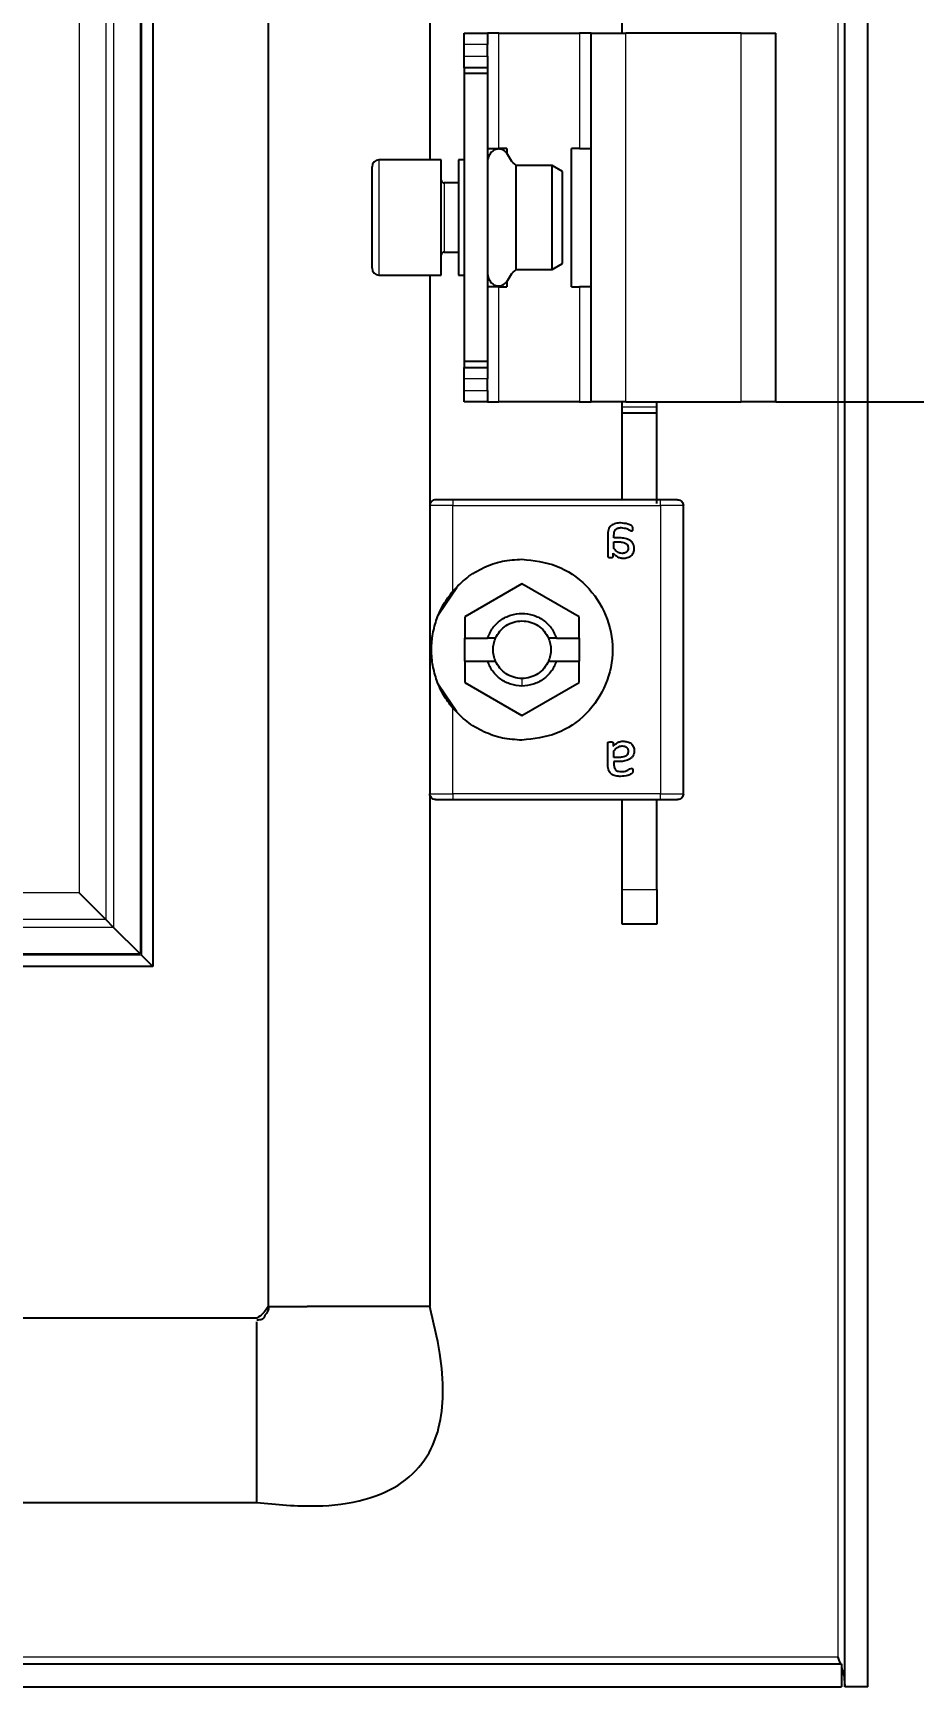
# Model space of a CAD drawing. Header units: millimetres. Extents: x -769 to 1797, y -1657 to 1017.
# Drawn here: x 1507.4 to 1583.8, y -1334.5 to -1191 of the extents above; entities that cross this region are included whole.
import ezdxf

# ---------------------------------------------------------------- set-up
doc = ezdxf.new("R2010")
doc.units = ezdxf.units.MM
doc.layers.add('FORMAT', color=7, linetype='Continuous')
doc.styles.add('SLDTEXTSTYLE0', font='TXT', dxfattribs={"width": 0.75})
doc.dimstyles.new('SLDDIMSTYLE0', dxfattribs={"dimtxt": 20, "dimasz": 10, "dimexe": 0, "dimexo": 0.0625, "dimgap": 5, "dimtad": 2, "dimdec": 1, "dimrnd": 1e-09, "dimzin": 12, "dimdsep": 46, "dimtxsty": 'SLDTEXTSTYLE0', "dimsah": 1, "dimcen": 0.09, "dimadec": 0, "dimazin": 3, "dimtfac": 1, "dimtofl": 0, "dimtmove": 0, "dimatfit": 3, "dimfxl": 0, "dimfrac": 2, "dimtolj": 1, "dimtzin": 12, "dimarcsym": 0})

# ---------------------------------------------------------------- blocks, each defined once
blk = doc.blocks.new('_D_8')
at = {"layer": 'FORMAT'}
for p, q in [((1571.83, 708.99), (1796.84, 708.99)), ((1795.84, 708.99), (1795.84, -1223.01)), ((1571.83, -1223.01), (1796.84, -1223.01))]:
    blk.add_line(p, q, dxfattribs=at)
for points in [[(1795.84, 708.99), (1794.3, 698.99), (1797.38, 698.99)], [(1795.84, -1223.01), (1797.38, -1213.01), (1794.3, -1213.01)]]:
    blk.add_solid(points, dxfattribs=at)
at = {"layer": 'FORMAT', "insert": (1770.06, -286.56), "char_height": 20, "attachment_point": 1, "rotation": 90, "style": 'SLDTEXTSTYLE0'}
blk.add_mtext('1932', dxfattribs=at)

msp = doc.modelspace()

# ---------------------------------------------------------------- linework, layer by layer
at = {"color": 7, "linetype": 'Continuous', "lineweight": 25}
for p, q in [((1577.82, -1334.51), (1577.82, 820.49)), ((1579.82, -1334.51), (1579.82, 820.49)), ((1527.82, 787.49), (1527.82, -1301.51)), ((1517.82, 757.99), (1517.82, -1272.01)), ((1541.82, -582.18), (1541.82, -1202.01)), ((1558.52, -1191.01), (1558.52, -582.51)), ((1544.82, -1191.01), (1546.82, -1191.01)), ((1544.82, -1192.01), (1544.82, -1191.01)), ((1546.82, -1191.01), (1546.82, -1192.01)), ((1547.82, -1191.01), (1546.82, -1191.01)), ((1547.82, -1191.01), (1554.82, -1191.01)), ((1555.82, -1191.01), (1554.82, -1191.01)), ((1555.82, -1191.01), (1558.82, -1191.01)), ((1555.82, -1223.01), (1555.82, -1191.01)), ((1568.82, -1191.01), (1558.82, -1191.01)), ((1568.82, -1191.01), (1571.82, -1191.01)), ((1571.82, -1223.01), (1571.82, -1191.01)), ((1544.82, -1193.01), (1544.82, -1192.01)), ((1546.82, -1193.01), (1546.82, -1192.01)), ((1544.82, -1194.01), (1544.82, -1193.01)), ((1546.82, -1193.01), (1546.82, -1194.01)), ((1546.82, -1194.01), (1544.82, -1194.01)), ((1544.82, -1194.01), (1544.82, -1194.51)), ((1546.82, -1194.51), (1544.82, -1194.51)), ((1544.82, -1194.51), (1544.82, -1219.51)), ((1546.82, -1194.01), (1546.82, -1194.51)), ((1546.82, -1194.51), (1546.82, -1219.51)), ((1546.82, -1201.01), (1547.82, -1201.01)), ((1548.52, -1201.01), (1547.82, -1201.01)), ((1548.52, -1201.01), (1548.52, -1201.46)), ((1554.12, -1213.01), (1554.12, -1201.01)), ((1554.82, -1201.01), (1554.12, -1201.01)), ((1554.82, -1201.01), (1555.82, -1201.01)), ((1542.82, -1202.01), (1537.42, -1202.01)), ((1542.82, -1209.56), (1542.82, -1202.01)), ((1544.82, -1202.01), (1544.32, -1202.01)), ((1544.32, -1202.01), (1544.32, -1203.22)), ((1552.45, -1202.51), (1549.32, -1202.51)), ((1549.32, -1211.51), (1549.32, -1202.51)), ((1553.32, -1203.01), (1552.45, -1202.51)), ((1552.45, -1211.51), (1552.45, -1202.51)), ((1536.82, -1209.26), (1536.82, -1202.61)), ((1544.32, -1203.22), (1544.32, -1212.01)), ((1553.32, -1211.01), (1553.32, -1203.01)), ((1544.32, -1204.01), (1543.07, -1204.01)), ((1536.82, -1211.41), (1536.82, -1209.26)), ((1542.82, -1212.01), (1542.82, -1209.56)), ((1543.07, -1210.01), (1544.32, -1210.01)), ((1552.45, -1211.51), (1553.32, -1211.01)), ((1537.42, -1212.01), (1542.82, -1212.01)), ((1541.82, -1212.01), (1541.82, -1231.83)), ((1544.32, -1212.01), (1544.82, -1212.01)), ((1548.52, -1212.56), (1548.52, -1213.01)), ((1549.32, -1211.51), (1552.45, -1211.51)), ((1547.82, -1213.01), (1546.82, -1213.01)), ((1547.82, -1213.01), (1548.52, -1213.01)), ((1554.12, -1213.01), (1554.82, -1213.01)), ((1555.82, -1213.01), (1554.82, -1213.01)), ((1546.82, -1219.51), (1544.82, -1219.51)), ((1544.82, -1219.51), (1544.82, -1220.01)), ((1546.82, -1219.51), (1546.82, -1220.01)), ((1544.82, -1220.01), (1546.82, -1220.01)), ((1544.82, -1221.01), (1544.82, -1220.01)), ((1544.82, -1222.01), (1544.82, -1221.01)), ((1546.82, -1220.01), (1546.82, -1221.01)), ((1546.82, -1222.01), (1546.82, -1221.01)), ((1544.82, -1223.01), (1544.82, -1222.01)), ((1546.82, -1222.01), (1546.82, -1223.01)), ((1546.82, -1223.01), (1544.82, -1223.01)), ((1546.82, -1223.01), (1547.82, -1223.01)), ((1554.82, -1223.01), (1547.82, -1223.01)), ((1554.82, -1223.01), (1555.82, -1223.01)), ((1558.82, -1223.01), (1555.82, -1223.01)), ((1558.52, -1223.47), (1558.52, -1223.01)), ((1558.52, -1223.97), (1558.52, -1223.47)), ((1558.52, -1223.97), (1561.52, -1223.97)), ((1558.52, -1231.51), (1558.52, -1223.97)), ((1558.82, -1223.01), (1568.82, -1223.01)), ((1561.52, -1223.47), (1561.52, -1223.01)), ((1561.52, -1223.97), (1561.52, -1223.47)), ((1561.52, -1231.81), (1561.52, -1223.97)), ((1571.82, -1223.01), (1568.82, -1223.01)), ((1541.82, -1232.01), (1541.82, -1257.01)), ((1561.82, -1231.51), (1543.82, -1231.51)), ((1562.42, -1231.51), (1562.17, -1231.51)), ((1563.82, -1257.01), (1563.82, -1232.01)), ((1557.26, -1234.55), (1557.26, -1236.41)), ((1557.79, -1234.8), (1557.79, -1234.58)), ((1558.17, -1234.8), (1557.79, -1234.8)), ((1557.79, -1235.15), (1558.22, -1235.15)), ((1557.79, -1235.74), (1557.79, -1235.15)), ((1557.72, -1236.41), (1557.72, -1236.13)), ((1542.65, -1241.38), (1544.16, -1239.12)), ((1549.82, -1238.79), (1544.87, -1241.65)), ((1554.77, -1241.65), (1549.82, -1238.79)), ((1544.87, -1241.65), (1544.87, -1243.51)), ((1554.77, -1243.51), (1554.77, -1241.65)), ((1544.87, -1243.51), (1546.83, -1243.51)), ((1544.87, -1245.51), (1544.87, -1243.51)), ((1547.53, -1243.51), (1546.83, -1243.51)), ((1552.81, -1243.51), (1552.11, -1243.51)), ((1552.81, -1243.51), (1554.77, -1243.51)), ((1554.77, -1243.51), (1554.77, -1245.51)), ((1544.87, -1245.51), (1544.87, -1247.36)), ((1544.87, -1245.51), (1546.83, -1245.51)), ((1546.83, -1245.51), (1547.53, -1245.51)), ((1552.11, -1245.51), (1552.81, -1245.51)), ((1552.81, -1245.51), (1554.77, -1245.51)), ((1554.77, -1247.36), (1554.77, -1245.51)), ((1544.16, -1249.89), (1542.65, -1247.63)), ((1544.87, -1247.36), (1549.82, -1250.22)), ((1549.82, -1250.22), (1554.77, -1247.36)), ((1557.26, -1254.46), (1557.26, -1252.6)), ((1557.72, -1252.6), (1557.72, -1252.88)), ((1557.79, -1253.86), (1557.79, -1253.27)), ((1558.22, -1253.86), (1557.79, -1253.86)), ((1558.17, -1254.21), (1557.79, -1254.21)), ((1557.79, -1254.21), (1557.79, -1254.43)), ((1541.82, -1257.18), (1541.82, -1301.51)), ((1543.82, -1257.51), (1561.82, -1257.51)), ((1558.52, -1265.31), (1558.52, -1257.51)), ((1561.52, -1265.31), (1561.52, -1257.51)), ((1562.17, -1257.51), (1562.42, -1257.51)), ((1513.72, -1267.91), (1511.41, -1265.6)), ((1558.52, -1268.31), (1558.52, -1265.31)), ((1561.52, -1265.31), (1561.52, -1268.31)), ((1514.41, -1268.6), (1513.72, -1267.91)), ((1561.52, -1268.31), (1558.52, -1268.31)), ((1516.72, -1270.91), (1514.41, -1268.6)), ((1517.82, -1272.01), (1516.82, -1271.01)), ((1517.82, -1272.01), (1464.07, -1272.01)), ((1531.25, -1301.51), (1531.19, -1301.51)), ((1538.39, -1301.51), (1531.25, -1301.51)), ((1538.54, -1301.51), (1538.39, -1301.51)), ((1540.84, -1301.51), (1538.54, -1301.51)), ((1541.82, -1301.51), (1540.84, -1301.51)), ((1526.82, -1302.51), (1470.32, -1302.51)), ((1526.82, -1318.51), (1526.82, -1302.83)), ((838.82, -1318.51), (1526.82, -1318.51)), ((788.12, -1332.51), (1577.52, -1332.51)), ((1577.22, -1331.91), (1577.42, -1332.51)), ((1577.52, -1332.51), (1577.52, -1334.51)), ((788.12, -1334.51), (1577.52, -1334.51)), ((1579.82, -1334.51), (1577.82, -1334.51))]:
    msp.add_line(p, q, dxfattribs=at)
at = {"color": 8, "linetype": 'Continuous', "lineweight": 18}
for p, q in [((1577.22, 817.89), (1577.22, -1331.91)), ((1516.72, 756.89), (1516.72, -1270.91)), ((1516.82, 756.99), (1516.82, -1271.01)), ((1513.72, 753.89), (1513.72, -1267.91)), ((1514.41, 754.59), (1514.41, -1268.6)), ((1511.41, 751.59), (1511.41, -1265.6)), ((1547.82, -1201.01), (1547.82, -1191.01)), ((1554.82, -1191.01), (1554.82, -1201.01)), ((1558.82, -1223.01), (1558.82, -1191.01)), ((1568.82, -1223.01), (1568.82, -1191.01)), ((1546.82, -1192.01), (1544.82, -1192.01)), ((1544.82, -1193.01), (1546.82, -1193.01)), ((1537.42, -1202.01), (1537.42, -1209.56)), ((1543.07, -1204.01), (1543.07, -1210.01)), ((1537.42, -1209.56), (1537.42, -1212.01)), ((1547.82, -1223.01), (1547.82, -1213.01)), ((1554.82, -1213.01), (1554.82, -1223.01)), ((1546.82, -1221.01), (1544.82, -1221.01)), ((1544.82, -1222.01), (1546.82, -1222.01)), ((1561.52, -1223.47), (1558.52, -1223.47)), ((1543.82, -1239.44), (1543.82, -1232.01)), ((1543.82, -1232.01), (1561.82, -1232.01)), ((1561.82, -1232.01), (1561.82, -1257.01)), ((1549.82, -1247.01), (1549.82, -1247.66)), ((1543.82, -1257.01), (1543.82, -1249.57)), ((1561.82, -1257.01), (1543.82, -1257.01)), ((1511.41, -1265.6), (854.23, -1265.6)), ((1558.52, -1265.31), (1561.52, -1265.31)), ((1513.72, -1267.91), (1464.07, -1267.91)), ((1514.41, -1268.6), (1464.07, -1268.6)), ((1516.72, -1270.91), (1464.07, -1270.91)), ((1516.82, -1271.01), (1464.07, -1271.01)), ((1577.22, -1331.91), (1481.87, -1331.91))]:
    msp.add_line(p, q, dxfattribs=at)
at = {"color": 7, "linetype": 'Continuous', "lineweight": 25}
for centre, radius, start, end in [((1537.42, -1202.61), 0.6, 90, 180), ((1543.07, -1203.76), 0.25, 180, 270), ((1543.07, -1210.26), 0.25, 90, 180), ((1537.42, -1211.41), 0.6, 180, 270)]:
    msp.add_arc(centre, radius, start, end, dxfattribs=at)
for points, knots in [([(1549.32, -1202.51), (1549.15, -1202.35), (1548.8, -1202.05), (1548.6, -1201.48), (1548.24, -1201.17), (1547.9, -1201.04), (1547.54, -1201.08), (1547.2, -1201.27), (1546.94, -1201.63), (1546.86, -1201.92), (1546.82, -1202.07)], [0, 0, 0, 0, 0.1856756, 0.3710252, 0.4669372, 0.5621716, 0.6563466, 0.7515528, 0.8738418, 1, 1, 1, 1]), ([(1546.82, -1211.94), (1546.86, -1212.09), (1546.94, -1212.38), (1547.2, -1212.75), (1547.54, -1212.93), (1547.9, -1212.97), (1548.24, -1212.84), (1548.6, -1212.53), (1548.8, -1211.97), (1549.15, -1211.66), (1549.32, -1211.51)], [0, 0, 0, 0, 0.1261582, 0.2484472, 0.3436534, 0.4378284, 0.5330628, 0.6289748, 0.8143244, 1, 1, 1, 1]), ([(1558.37, -1233.51), (1558.23, -1233.51), (1558, -1233.52), (1557.72, -1233.62), (1557.54, -1233.74), (1557.39, -1233.9), (1557.28, -1234.18), (1557.27, -1234.4), (1557.26, -1234.55)], [0, 0, 0, 0, 0.250089, 0.382495, 0.500259, 0.622163, 0.750133, 1, 1, 1, 1]), ([(1557.79, -1234.58), (1557.8, -1234.49), (1557.8, -1234.36), (1557.86, -1234.19), (1557.93, -1234.08), (1558.04, -1234), (1558.16, -1233.95), (1558.3, -1233.92), (1558.39, -1233.92), (1558.43, -1233.92)], [0, 0, 0, 0, 0.250023, 0.382539, 0.499802, 0.620838, 0.749652, 0.874777, 1, 1, 1, 1]), ([(1559.44, -1234), (1559.44, -1233.95), (1559.44, -1233.86), (1559.37, -1233.78), (1559.24, -1233.69), (1558.91, -1233.56), (1558.59, -1233.53), (1558.37, -1233.51)], [0, 0, 0, 0, 0.124693, 0.187182, 0.249773, 0.500039, 1, 1, 1, 1]), ([(1558.43, -1233.92), (1558.59, -1233.94), (1558.83, -1233.96), (1559.09, -1234.09), (1559.21, -1234.16), (1559.28, -1234.2), (1559.32, -1234.21), (1559.34, -1234.21)], [0, 0, 0, 0, 0.4987, 0.749508, 0.874949, 0.946783, 1, 1, 1, 1]), ([(1559.34, -1234.21), (1559.35, -1234.21), (1559.36, -1234.21), (1559.38, -1234.2), (1559.4, -1234.18), (1559.41, -1234.16), (1559.43, -1234.12), (1559.44, -1234.08), (1559.44, -1234.04), (1559.44, -1234.02), (1559.44, -1234)], [0, 0, 0, 0, 0.128825, 0.180169, 0.243397, 0.36986, 0.499864, 0.749649, 0.843476, 1, 1, 1, 1]), ([(1559.56, -1235.72), (1559.55, -1235.64), (1559.54, -1235.49), (1559.45, -1235.27), (1559.29, -1235.09), (1559.03, -1234.92), (1558.64, -1234.82), (1558.33, -1234.81), (1558.17, -1234.8)], [0, 0, 0, 0, 0.125049, 0.249886, 0.370856, 0.49982, 0.749609, 1, 1, 1, 1]), ([(1558.22, -1235.15), (1558.32, -1235.16), (1558.5, -1235.16), (1558.73, -1235.23), (1558.87, -1235.32), (1558.97, -1235.42), (1559.02, -1235.55), (1559.02, -1235.64), (1559.03, -1235.68)], [0, 0, 0, 0, 0.279652, 0.500248, 0.629485, 0.750186, 0.875763, 1, 1, 1, 1]), ([(1557.26, -1236.41), (1557.26, -1236.43), (1557.26, -1236.44), (1557.28, -1236.46), (1557.3, -1236.48), (1557.38, -1236.51), (1557.45, -1236.51), (1557.49, -1236.51)], [0, 0, 0, 0, 0.124881, 0.183376, 0.250934, 0.500336, 1, 1, 1, 1]), ([(1557.49, -1236.51), (1557.54, -1236.51), (1557.6, -1236.5), (1557.68, -1236.49), (1557.71, -1236.46), (1557.72, -1236.44), (1557.72, -1236.43), (1557.72, -1236.41)], [0, 0, 0, 0, 0.499718, 0.749437, 0.810587, 0.875078, 1, 1, 1, 1]), ([(1557.72, -1236.13), (1557.84, -1236.25), (1558.03, -1236.42), (1558.31, -1236.53), (1558.47, -1236.56), (1558.55, -1236.56), (1558.6, -1236.57)], [0, 0, 0, 0, 0.499113, 0.749325, 0.874665, 1, 1, 1, 1]), ([(1558.51, -1236.15), (1558.44, -1236.15), (1558.3, -1236.14), (1558.04, -1236), (1557.89, -1235.84), (1557.79, -1235.74)], [0, 0, 0, 0, 0.249939, 0.499864, 1, 1, 1, 1]), ([(1559.03, -1235.68), (1559.02, -1235.75), (1559.01, -1235.85), (1558.95, -1235.96), (1558.88, -1236.04), (1558.8, -1236.09), (1558.71, -1236.13), (1558.61, -1236.15), (1558.55, -1236.15), (1558.51, -1236.15)], [0, 0, 0, 0, 0.249168, 0.373635, 0.49939, 0.619394, 0.749656, 0.87477, 1, 1, 1, 1]), ([(1558.6, -1236.57), (1558.72, -1236.56), (1558.9, -1236.55), (1559.13, -1236.46), (1559.28, -1236.36), (1559.4, -1236.23), (1559.53, -1236.03), (1559.55, -1235.84), (1559.56, -1235.72)], [0, 0, 0, 0, 0.25007, 0.379181, 0.500499, 0.62417, 0.750842, 1, 1, 1, 1]), ([(1543.82, -1249.57), (1543.53, -1249.19), (1542.96, -1248.44), (1542.41, -1247.19), (1542.06, -1245.91), (1541.93, -1244.51), (1542.06, -1243.1), (1542.41, -1241.82), (1542.97, -1240.57), (1543.54, -1239.82), (1543.82, -1239.44)], [0, 0, 0, 0, 0.125762, 0.25037, 0.375307, 0.500139, 0.62481, 0.749763, 0.874888, 1, 1, 1, 1]), ([(1557.26, -1252.6), (1557.26, -1252.59), (1557.26, -1252.57), (1557.28, -1252.55), (1557.3, -1252.53), (1557.38, -1252.51), (1557.45, -1252.51), (1557.49, -1252.51)], [0, 0, 0, 0, 0.124884, 0.186377, 0.250914, 0.500322, 1, 1, 1, 1]), ([(1557.49, -1252.51), (1557.54, -1252.51), (1557.6, -1252.51), (1557.66, -1252.52), (1557.69, -1252.54), (1557.71, -1252.55), (1557.72, -1252.57), (1557.72, -1252.59), (1557.72, -1252.6)], [0, 0, 0, 0, 0.499162, 0.644242, 0.749698, 0.813605, 0.875217, 1, 1, 1, 1]), ([(1557.72, -1252.88), (1557.84, -1252.77), (1558.03, -1252.59), (1558.35, -1252.47), (1558.51, -1252.45), (1558.6, -1252.45)], [0, 0, 0, 0, 0.499364, 0.749701, 1, 1, 1, 1]), ([(1558.6, -1252.45), (1558.72, -1252.45), (1558.9, -1252.47), (1559.13, -1252.55), (1559.28, -1252.65), (1559.4, -1252.78), (1559.53, -1252.99), (1559.55, -1253.17), (1559.56, -1253.29)], [0, 0, 0, 0, 0.25007, 0.379559, 0.500499, 0.624556, 0.750843, 1, 1, 1, 1]), ([(1557.79, -1253.27), (1557.89, -1253.17), (1558.04, -1253.01), (1558.27, -1252.9), (1558.41, -1252.86), (1558.48, -1252.86), (1558.51, -1252.86)], [0, 0, 0, 0, 0.499765, 0.749504, 0.874771, 1, 1, 1, 1]), ([(1559.56, -1253.29), (1559.56, -1253.33), (1559.55, -1253.41), (1559.52, -1253.56), (1559.45, -1253.75), (1559.29, -1253.92), (1559.02, -1254.09), (1558.64, -1254.2), (1558.33, -1254.21), (1558.17, -1254.21)], [0, 0, 0, 0, 0.062637, 0.125278, 0.250072, 0.374841, 0.499994, 0.749696, 1, 1, 1, 1]), ([(1559.03, -1253.33), (1559.02, -1253.38), (1559.02, -1253.47), (1558.97, -1253.59), (1558.87, -1253.7), (1558.73, -1253.79), (1558.5, -1253.85), (1558.32, -1253.86), (1558.22, -1253.86)], [0, 0, 0, 0, 0.124446, 0.249795, 0.37, 0.499734, 0.719932, 1, 1, 1, 1]), ([(1558.51, -1252.86), (1558.58, -1252.86), (1558.68, -1252.87), (1558.8, -1252.92), (1558.88, -1252.97), (1558.95, -1253.05), (1559, -1253.13), (1559.02, -1253.23), (1559.03, -1253.3), (1559.03, -1253.33)], [0, 0, 0, 0, 0.249623, 0.37714, 0.499734, 0.62273, 0.749812, 0.874876, 1, 1, 1, 1]), ([(1558.37, -1255.51), (1558.3, -1255.5), (1558.15, -1255.5), (1557.93, -1255.46), (1557.72, -1255.4), (1557.53, -1255.28), (1557.39, -1255.11), (1557.28, -1254.83), (1557.27, -1254.61), (1557.26, -1254.46)], [0, 0, 0, 0, 0.125255, 0.250437, 0.383066, 0.500493, 0.622629, 0.75025, 1, 1, 1, 1]), ([(1557.79, -1254.43), (1557.79, -1254.48), (1557.79, -1254.56), (1557.82, -1254.7), (1557.86, -1254.83), (1557.93, -1254.94), (1558.04, -1255.02), (1558.21, -1255.08), (1558.34, -1255.09), (1558.43, -1255.09)], [0, 0, 0, 0, 0.125295, 0.250514, 0.383518, 0.50035, 0.621938, 0.750243, 1, 1, 1, 1]), ([(1559.44, -1255.01), (1559.44, -1255.04), (1559.44, -1255.09), (1559.42, -1255.17), (1559.37, -1255.24), (1559.24, -1255.33), (1558.91, -1255.46), (1558.59, -1255.49), (1558.37, -1255.51)], [0, 0, 0, 0, 0.062686, 0.125173, 0.187628, 0.250185, 0.500314, 1, 1, 1, 1]), ([(1558.43, -1255.09), (1558.59, -1255.08), (1558.9, -1255.05), (1559.16, -1254.84), (1559.32, -1254.8), (1559.34, -1254.8)], [0, 0, 0, 0, 0.498852, 0.946609, 1, 1, 1, 1]), ([(1559.34, -1254.8), (1559.35, -1254.8), (1559.36, -1254.8), (1559.38, -1254.81), (1559.4, -1254.83), (1559.41, -1254.85), (1559.44, -1254.91), (1559.44, -1254.97), (1559.44, -1255.01)], [0, 0, 0, 0, 0.13107, 0.182437, 0.243796, 0.371388, 0.500442, 1, 1, 1, 1]), ([(1527.86, -1301.51), (1527.84, -1301.64), (1527.81, -1301.89), (1527.68, -1302.08), (1527.56, -1302.18), (1527.51, -1302.28), (1527.49, -1302.35), (1527.48, -1302.41), (1527.46, -1302.44), (1527.44, -1302.48), (1527.41, -1302.53), (1527.35, -1302.58), (1527.23, -1302.64), (1527.04, -1302.68), (1526.9, -1302.67), (1526.82, -1302.67)], [0, 0, 0, 0, 0.233411, 0.418546, 0.549351, 0.595026, 0.631329, 0.647111, 0.661994, 0.676639, 0.691742, 0.725563, 0.766794, 0.872627, 1, 1, 1, 1]), ([(1526.82, -1318.51), (1528.55, -1318.67), (1531.69, -1318.98), (1536.01, -1318.46), (1539.45, -1317.04), (1541.66, -1314.72), (1542.75, -1311.95), (1543.07, -1308.9), (1542.77, -1305.34), (1542.15, -1302.85), (1541.82, -1301.51)], [0, 0, 0, 0, 0.176713, 0.320911, 0.440308, 0.54837, 0.6374, 0.738878, 0.858543, 1, 1, 1, 1]), ([(1527.82, -1301.51), (1527.67, -1301.73), (1527.4, -1302.13), (1527, -1302.39), (1526.82, -1302.51)], [0, 0, 0, 0, 0.561561, 1, 1, 1, 1]), ([(1527.93, -1301.51), (1527.96, -1301.51), (1528.05, -1301.51), (1528.5, -1301.51), (1528.8, -1301.51)], [0, 0, 0, 0, 0.356727, 1, 1, 1, 1]), ([(1577.52, -1332.51), (1577.47, -1332.51), (1577.42, -1332.44), (1577.32, -1332.22), (1577.27, -1332.06), (1577.22, -1331.91)], [0, 0, 0, 0, 0.5, 0.5, 1, 1, 1, 1]), ([(1577.52, -1332.83), (1577.56, -1332.95), (1577.76, -1333.51), (1577.79, -1334.07), (1577.82, -1334.51)], [0, 0, 0, 0, 0.226541, 1, 1, 1, 1])]:
    msp.add_open_spline(points, degree=3, knots=knots, dxfattribs=at)
for points in [[(1542.32, -1231.51), (1542.26, -1231.51), (1542.12, -1231.53), (1541.96, -1231.64), (1541.84, -1231.81), (1541.83, -1231.94), (1541.82, -1232.01)], [(1543.82, -1231.51), (1543.62, -1231.51), (1543.23, -1231.51), (1542.74, -1231.51), (1542.39, -1231.51), (1542.34, -1231.51), (1542.32, -1231.51)], [(1563.32, -1231.51), (1563.3, -1231.51), (1563.25, -1231.51), (1562.91, -1231.51), (1562.41, -1231.51), (1562.02, -1231.51), (1561.82, -1231.51)], [(1563.32, -1231.51), (1563.39, -1231.51), (1563.52, -1231.53), (1563.68, -1231.64), (1563.8, -1231.81), (1563.81, -1231.94), (1563.82, -1232.01)], [(1543.82, -1239.44), (1544.22, -1239.03), (1545, -1238.21), (1546.49, -1237.34), (1548.11, -1236.76), (1549.25, -1236.69), (1549.82, -1236.66)], [(1549.82, -1236.66), (1550.85, -1236.77), (1552.9, -1237.01), (1555.52, -1238.83), (1557.26, -1241.42), (1557.88, -1244.51), (1557.26, -1247.59), (1555.52, -1250.19), (1552.9, -1252), (1550.85, -1252.24), (1549.82, -1252.36)], [(1546.83, -1243.51), (1546.97, -1243.21), (1547.23, -1242.6), (1547.95, -1241.91), (1548.84, -1241.46), (1549.82, -1241.31), (1550.8, -1241.46), (1551.69, -1241.91), (1552.41, -1242.6), (1552.68, -1243.21), (1552.81, -1243.51)], [(1547.53, -1243.51), (1547.64, -1243.29), (1547.88, -1242.87), (1548.43, -1242.39), (1549.1, -1242.07), (1549.58, -1242.03), (1549.82, -1242.01)], [(1549.82, -1242.01), (1550.06, -1242.03), (1550.55, -1242.07), (1551.21, -1242.39), (1551.77, -1242.87), (1552, -1243.29), (1552.11, -1243.51)], [(1547.53, -1245.51), (1547.47, -1245.35), (1547.35, -1245.02), (1547.31, -1244.51), (1547.35, -1243.99), (1547.47, -1243.67), (1547.53, -1243.51)], [(1552.11, -1243.51), (1552.17, -1243.67), (1552.29, -1243.99), (1552.34, -1244.51), (1552.29, -1245.02), (1552.17, -1245.35), (1552.11, -1245.51)], [(1549.82, -1247.66), (1549.49, -1247.63), (1548.84, -1247.57), (1547.95, -1247.1), (1547.23, -1246.41), (1546.97, -1245.81), (1546.83, -1245.51)], [(1549.82, -1247.01), (1549.58, -1246.99), (1549.1, -1246.95), (1548.43, -1246.62), (1547.88, -1246.15), (1547.64, -1245.72), (1547.53, -1245.51)], [(1552.81, -1245.51), (1552.68, -1245.81), (1552.41, -1246.41), (1551.69, -1247.1), (1550.8, -1247.57), (1550.15, -1247.63), (1549.82, -1247.66)], [(1552.11, -1245.51), (1552, -1245.72), (1551.77, -1246.15), (1551.21, -1246.62), (1550.55, -1246.95), (1550.06, -1246.99), (1549.82, -1247.01)], [(1549.82, -1252.36), (1549.25, -1252.32), (1548.11, -1252.25), (1546.49, -1251.67), (1545, -1250.8), (1544.22, -1249.98), (1543.82, -1249.57)], [(1542.32, -1257.51), (1542.26, -1257.5), (1542.12, -1257.48), (1541.96, -1257.37), (1541.84, -1257.2), (1541.83, -1257.07), (1541.82, -1257.01)], [(1563.82, -1257.01), (1563.81, -1257.07), (1563.8, -1257.2), (1563.68, -1257.37), (1563.52, -1257.48), (1563.39, -1257.5), (1563.32, -1257.51)], [(1542.32, -1257.51), (1542.34, -1257.51), (1542.39, -1257.51), (1542.74, -1257.51), (1543.23, -1257.51), (1543.62, -1257.51), (1543.82, -1257.51)], [(1561.82, -1257.51), (1562.02, -1257.51), (1562.41, -1257.51), (1562.91, -1257.51), (1563.25, -1257.51), (1563.3, -1257.51), (1563.32, -1257.51)], [(1528.8, -1301.51), (1529.12, -1301.51), (1529.77, -1301.51), (1530.72, -1301.51), (1531.19, -1301.51)]]:
    msp.add_open_spline(points, degree=3, dxfattribs=at)
at = {"color": 8, "linetype": 'Continuous', "lineweight": 18}
for points in [[(1543.82, -1232.01), (1543.56, -1232.01), (1543.03, -1232.01), (1542.37, -1232.01), (1541.91, -1232.01), (1541.85, -1232.01), (1541.82, -1232.01)], [(1543.82, -1231.51), (1543.82, -1231.51), (1543.82, -1231.53), (1543.82, -1231.64), (1543.82, -1231.81), (1543.82, -1231.94), (1543.82, -1232.01)], [(1561.82, -1232.01), (1561.82, -1231.94), (1561.82, -1231.81), (1561.82, -1231.64), (1561.82, -1231.53), (1561.82, -1231.51), (1561.82, -1231.51)], [(1563.82, -1232.01), (1563.79, -1232.01), (1563.73, -1232.01), (1563.27, -1232.01), (1562.61, -1232.01), (1562.08, -1232.01), (1561.82, -1232.01)], [(1541.82, -1257.01), (1541.85, -1257.01), (1541.91, -1257.01), (1542.37, -1257.01), (1543.03, -1257.01), (1543.56, -1257.01), (1543.82, -1257.01)], [(1543.82, -1257.01), (1543.82, -1257.07), (1543.82, -1257.2), (1543.82, -1257.37), (1543.82, -1257.48), (1543.82, -1257.5), (1543.82, -1257.51)], [(1561.82, -1257.51), (1561.82, -1257.5), (1561.82, -1257.48), (1561.82, -1257.37), (1561.82, -1257.2), (1561.82, -1257.07), (1561.82, -1257.01)], [(1561.82, -1257.01), (1562.08, -1257.01), (1562.61, -1257.01), (1563.27, -1257.01), (1563.73, -1257.01), (1563.79, -1257.01), (1563.82, -1257.01)]]:
    msp.add_open_spline(points, degree=3, dxfattribs=at)

# ---------------------------------------------------------------- dimensions: what is measured, and where the dimension line sits
at = {"layer": 'FORMAT'}
dim = msp.add_linear_dim(base=(1795.84, -1223.01), p1=(1571.82, 708.99), p2=(1571.82, -1223.01), angle=90, dimstyle='SLDDIMSTYLE0', dxfattribs=at)
dim.commit()
dim.dimension.update_dxf_attribs({"geometry": '_D_8', "text_midpoint": (1795.84, -257.01), "dimtype": 160})

doc.saveas('drawing.dxf')
